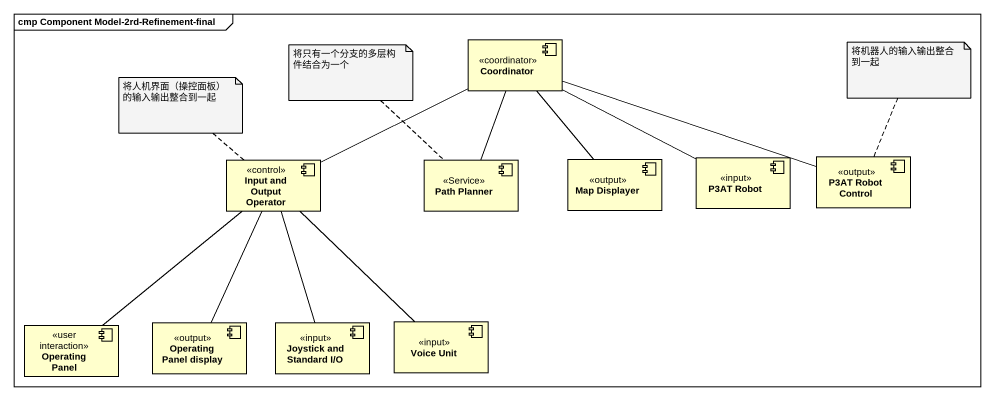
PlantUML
@startuml
mainframe cmp Component Model-2rd-Refinement-final
component Coordinator <<coordinator>>
component "Input and Output Operator" as Input_and_Output_Operator <<control>>
component "Path Planner" as Path_Planner <<Service>>
component "Map Displayer" as Map_Displayer <<output>>
component "P3AT Robot" as P3AT_Robot <<input>>
component "P3AT Robot Control" as P3AT_Robot_Control <<output>>
component "Operating Panel" as Operating_Panel <<user interaction>>
component "Operating Panel display" as Operating_Panel_display <<output>>
component "Joystick and Standard I/O" as Joystick_and_Standard_I_O <<input>>
component "Voice Unit" as Voice_Unit <<input>>
Coordinator -left- Input_and_Output_Operator
Coordinator -- Path_Planner
Coordinator -- Map_Displayer
Coordinator -right- P3AT_Robot
Coordinator -right- P3AT_Robot_Control
Input_and_Output_Operator -- Operating_Panel
Input_and_Output_Operator -- Operating_Panel_display
Input_and_Output_Operator -- Joystick_and_Standard_I_O
Input_and_Output_Operator -- Voice_Unit
note top of Path_Planner : 将只有一个分支的多层构件结合为一个
note top of P3AT_Robot_Control : 将机器人的输入输出整合到一起
note top of Input_and_Output_Operator : 将人机界面（操控面板）的输入输出整合到一起
@enduml
